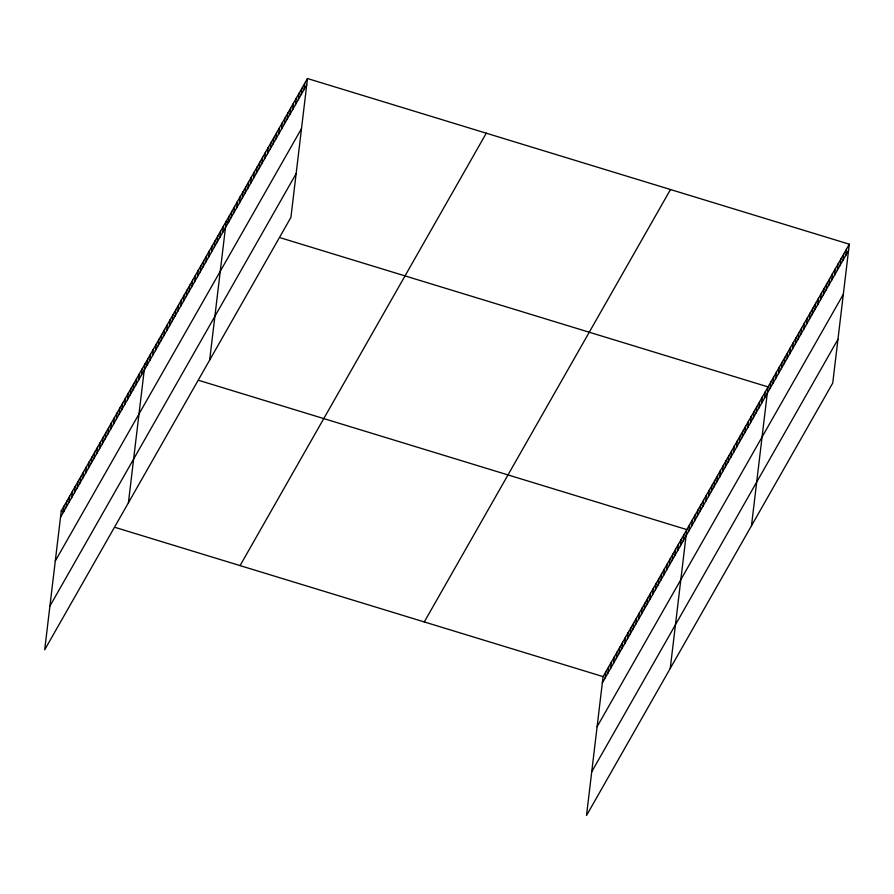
<?xml version="1.0" encoding="UTF-8"?>
<svg xmlns="http://www.w3.org/2000/svg" width="894" height="894" viewBox="0 0 894 894"><rect width="100%" height="100%" fill="white"/><g stroke="black" fill="none" stroke-linecap="round" stroke-linejoin="round"><path stroke-width="1.34" d="M307.48 78.527L61.261 510.932L44.7 649.793L290.919 217.387L307.48 78.527L849.3 244.207L832.739 383.068L586.52 815.473L603.081 676.613L849.3 244.207M63.295 512.396L64.044 506.026M66.078 507.49L66.838 501.132M68.872 502.596L69.631 496.226M71.665 497.69L72.425 491.331M74.448 492.795L75.208 486.425M77.242 487.889L78.001 481.531M80.035 482.995L80.795 476.625M82.818 478.089L83.578 471.73M85.612 473.194L86.372 466.824M88.405 468.288L89.165 461.93M91.199 463.383L91.948 457.024M93.982 458.488L94.742 452.129M96.775 453.582L97.535 447.223M99.569 448.687L100.329 442.329M102.352 443.782L103.112 437.423M105.146 438.887L105.905 432.517M107.939 433.981L108.699 427.623M110.733 429.086L111.482 422.717M113.516 424.181L114.276 417.822M116.309 419.286L117.069 412.916M119.103 414.38L119.863 408.022M121.886 409.486L122.646 403.116M124.679 404.58L125.439 398.221M127.473 399.685L128.233 393.315M130.256 394.779L131.016 388.421M133.05 389.873L133.809 383.515M135.843 384.979L136.603 378.62M138.637 380.073L139.386 373.714M141.42 375.178L142.18 368.809M128.412 502.774L144.973 363.914L147.566 364.707M147.018 365.355L147.778 358.997M149.812 360.438L150.572 354.069M152.617 355.51L153.377 349.152M155.422 350.593L156.182 344.235M158.227 345.676L158.976 339.307M161.021 340.748L161.78 334.39M163.825 335.831L164.585 329.473M166.63 330.914L167.39 324.544M169.424 325.986L170.184 319.627M172.229 321.069L172.989 314.71M175.034 316.152L175.794 309.782M177.839 311.235L178.599 304.865M180.633 306.307L181.393 299.948M183.438 301.39L184.198 295.031M186.243 296.473L187.002 290.103M189.047 291.545L189.796 285.186M191.841 286.628L192.601 280.269M194.646 281.711L195.406 275.341M197.451 276.782L198.211 270.424M200.245 271.865L201.005 265.507M203.05 266.948L203.81 260.579M205.855 262.02L206.615 255.662M208.66 257.103L209.408 250.745M211.453 252.186L212.213 245.816M214.258 247.258L215.018 240.899M217.063 242.341L217.823 235.982M219.857 237.424L220.617 231.054M222.662 232.496L223.422 226.137M209.665 360.081L226.227 221.22L228.819 222.014M228.272 222.662L229.02 216.303M231.065 217.745L231.825 211.375M233.87 212.817L234.63 206.458M236.675 207.9L237.435 201.541M239.469 202.983L240.229 196.613M242.274 198.055L243.034 191.696M245.079 193.138L245.839 186.779M247.884 188.221L248.644 181.851M250.678 183.292L251.438 176.934M253.483 178.375L254.242 172.017M256.287 173.458L257.047 167.089M259.081 168.53L259.841 162.172M261.886 163.613L262.646 157.255M264.691 158.696L265.451 152.326M267.496 153.768L268.256 147.409M270.29 148.851L271.05 142.492M273.095 143.934L273.855 137.564M275.9 139.017L276.659 132.647M278.704 134.089L279.453 127.73M281.498 129.172L282.258 122.813M284.303 124.255L285.063 117.885M287.108 119.327L287.868 112.968M289.902 114.41L290.662 108.051M292.707 109.493L293.467 103.123M295.512 104.564L296.272 98.206M298.317 99.647L299.065 93.289M301.11 94.73L301.87 88.361M303.915 89.802L304.675 83.444M605.115 678.077L605.875 671.718M607.909 673.182L608.669 666.812M610.691 668.276L611.451 661.918M613.485 663.37L614.245 657.012M616.279 658.476L617.039 652.117M619.061 653.57L619.821 647.211M621.855 648.675L622.615 642.305M624.649 643.769L625.409 637.411M627.443 638.875L628.191 632.505M630.225 633.969L630.985 627.61M633.019 629.074L633.779 622.705M635.813 624.168L636.573 617.81M638.595 619.274L639.355 612.904M641.389 614.368L642.149 608.009M644.183 609.473L644.943 603.104M646.977 604.567L647.725 598.209M649.759 599.662L650.519 593.303M652.553 594.767L653.313 588.408M655.347 589.861L656.107 583.503M658.129 584.967L658.889 578.608M660.923 580.061L661.683 573.702M663.717 575.166L664.477 568.796M666.499 570.26L667.259 563.902M669.293 565.366L670.053 558.996M672.087 560.46L672.847 554.101M674.881 555.565L675.629 549.195M677.663 550.659L678.423 544.301M680.457 545.765L681.217 539.395M683.251 540.859L684.011 534.5M670.243 668.455L686.793 529.594L199.396 380.553M688.838 531.036L689.598 524.677M691.643 526.119L692.403 519.76M694.448 521.202L695.197 514.832M697.242 516.274L698.002 509.915M700.047 511.357L700.807 504.998M702.852 506.44L703.612 500.07M705.645 501.512L706.405 495.153M708.45 496.595L709.21 490.236M711.255 491.678L712.015 485.308M714.06 486.749L714.809 480.391M716.854 481.832L717.614 475.474M719.659 476.915L720.419 470.546M722.464 471.987L723.224 465.629M725.257 467.07L726.017 460.712M728.062 462.153L728.822 455.784M730.867 457.225L731.627 450.867M733.672 452.308L734.432 445.95M736.466 447.391L737.226 441.033M739.271 442.474L740.031 436.104M742.076 437.546L742.836 431.187M744.881 432.629L745.63 426.27M747.675 427.712L748.434 421.342M750.479 422.784L751.239 416.425M753.284 417.867L754.044 411.508M756.078 412.95L756.838 406.58M758.883 408.022L759.643 401.663M761.688 403.105L762.448 396.746M764.493 398.188L765.242 391.818M751.485 525.761L768.047 386.901L280.638 237.86M770.092 388.342L770.851 381.984M772.897 383.425L773.656 377.056M775.69 378.497L776.45 372.139M778.495 373.58L779.255 367.222M781.3 368.663L782.06 362.293M784.105 363.746L784.854 357.376M786.899 358.818L787.659 352.459M789.704 353.901L790.464 347.542M792.509 348.984L793.269 342.614M795.302 344.056L796.062 337.697M798.107 339.139L798.867 332.78M800.912 334.222L801.672 327.852M803.717 329.294L804.466 322.935M806.511 324.377L807.271 318.018M809.316 319.46L810.076 313.09M812.121 314.532L812.881 308.173M814.915 309.615L815.674 303.256M817.719 304.698L818.479 298.328M820.524 299.769L821.284 293.411M823.329 294.852L824.089 288.494M826.123 289.935L826.883 283.566M828.928 285.007L829.688 278.649M831.733 280.09L832.493 273.732M834.538 275.173L835.287 268.815M837.332 270.256L838.091 263.886M840.136 265.328L840.896 258.969M842.941 260.411L843.701 254.052M845.735 255.494L846.495 249.124M60.501 517.291L306.72 84.885M55.283 561.019L301.502 128.613M49.919 606.065L296.126 173.66M240.061 565.611L486.28 133.195M424.281 621.945L670.5 189.528M602.321 682.982L848.54 250.566M597.114 726.699L843.333 294.294M591.739 771.757L837.957 339.34M61.261 510.932L63.854 511.726M115.672 527.572L603.081 676.613"/></g></svg>
